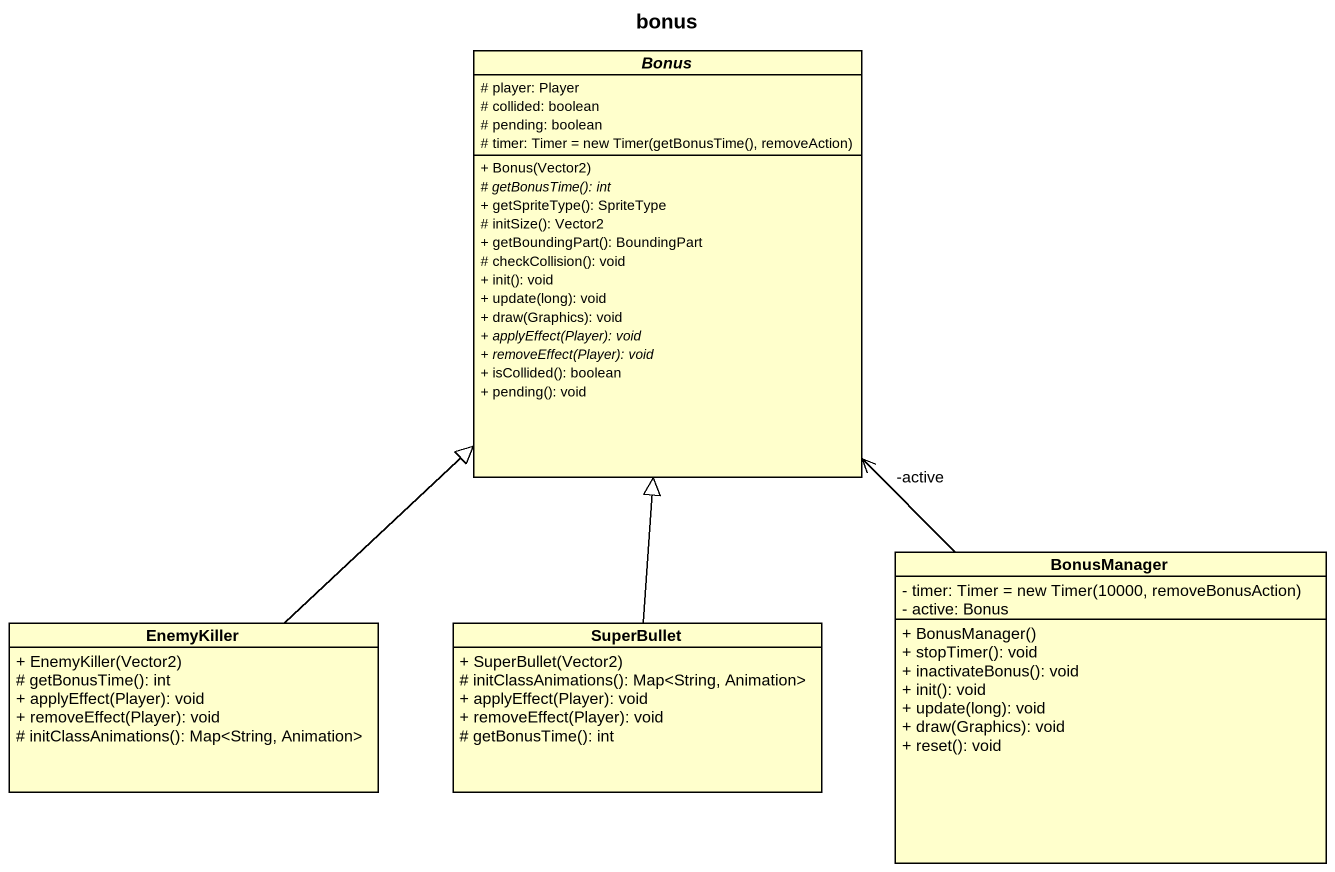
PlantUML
@startuml
title bonus
hide circle
hide empty members
skinparam classAttributeIconSize 0
abstract class Bonus {
  # player: Player
  # collided: boolean
  # pending: boolean
  {field} # timer: Timer = new Timer(getBonusTime(), removeAction)
  + Bonus(Vector2)
  {abstract} # getBonusTime(): int
  + getSpriteType(): SpriteType
  # initSize(): Vector2
  + getBoundingPart(): BoundingPart
  # checkCollision(): void
  + init(): void
  + update(long): void
  + draw(Graphics): void
  {abstract} + applyEffect(Player): void
  {abstract} + removeEffect(Player): void
  + isCollided(): boolean
  + pending(): void
}
class BonusManager {
  {field} - timer: Timer = new Timer(10000, removeBonusAction)
  - active: Bonus
  + BonusManager()
  + stopTimer(): void
  + inactivateBonus(): void
  + init(): void
  + update(long): void
  + draw(Graphics): void
  + reset(): void
}
class EnemyKiller {
  + EnemyKiller(Vector2)
  # getBonusTime(): int
  + applyEffect(Player): void
  + removeEffect(Player): void
  # initClassAnimations(): Map<String, Animation>
}
class SuperBullet {
  + SuperBullet(Vector2)
  # initClassAnimations(): Map<String, Animation>
  + applyEffect(Player): void
  + removeEffect(Player): void
  # getBonusTime(): int
}
BonusManager -up-> "-active" Bonus
EnemyKiller -up-|> Bonus
SuperBullet -up-|> Bonus
@enduml
